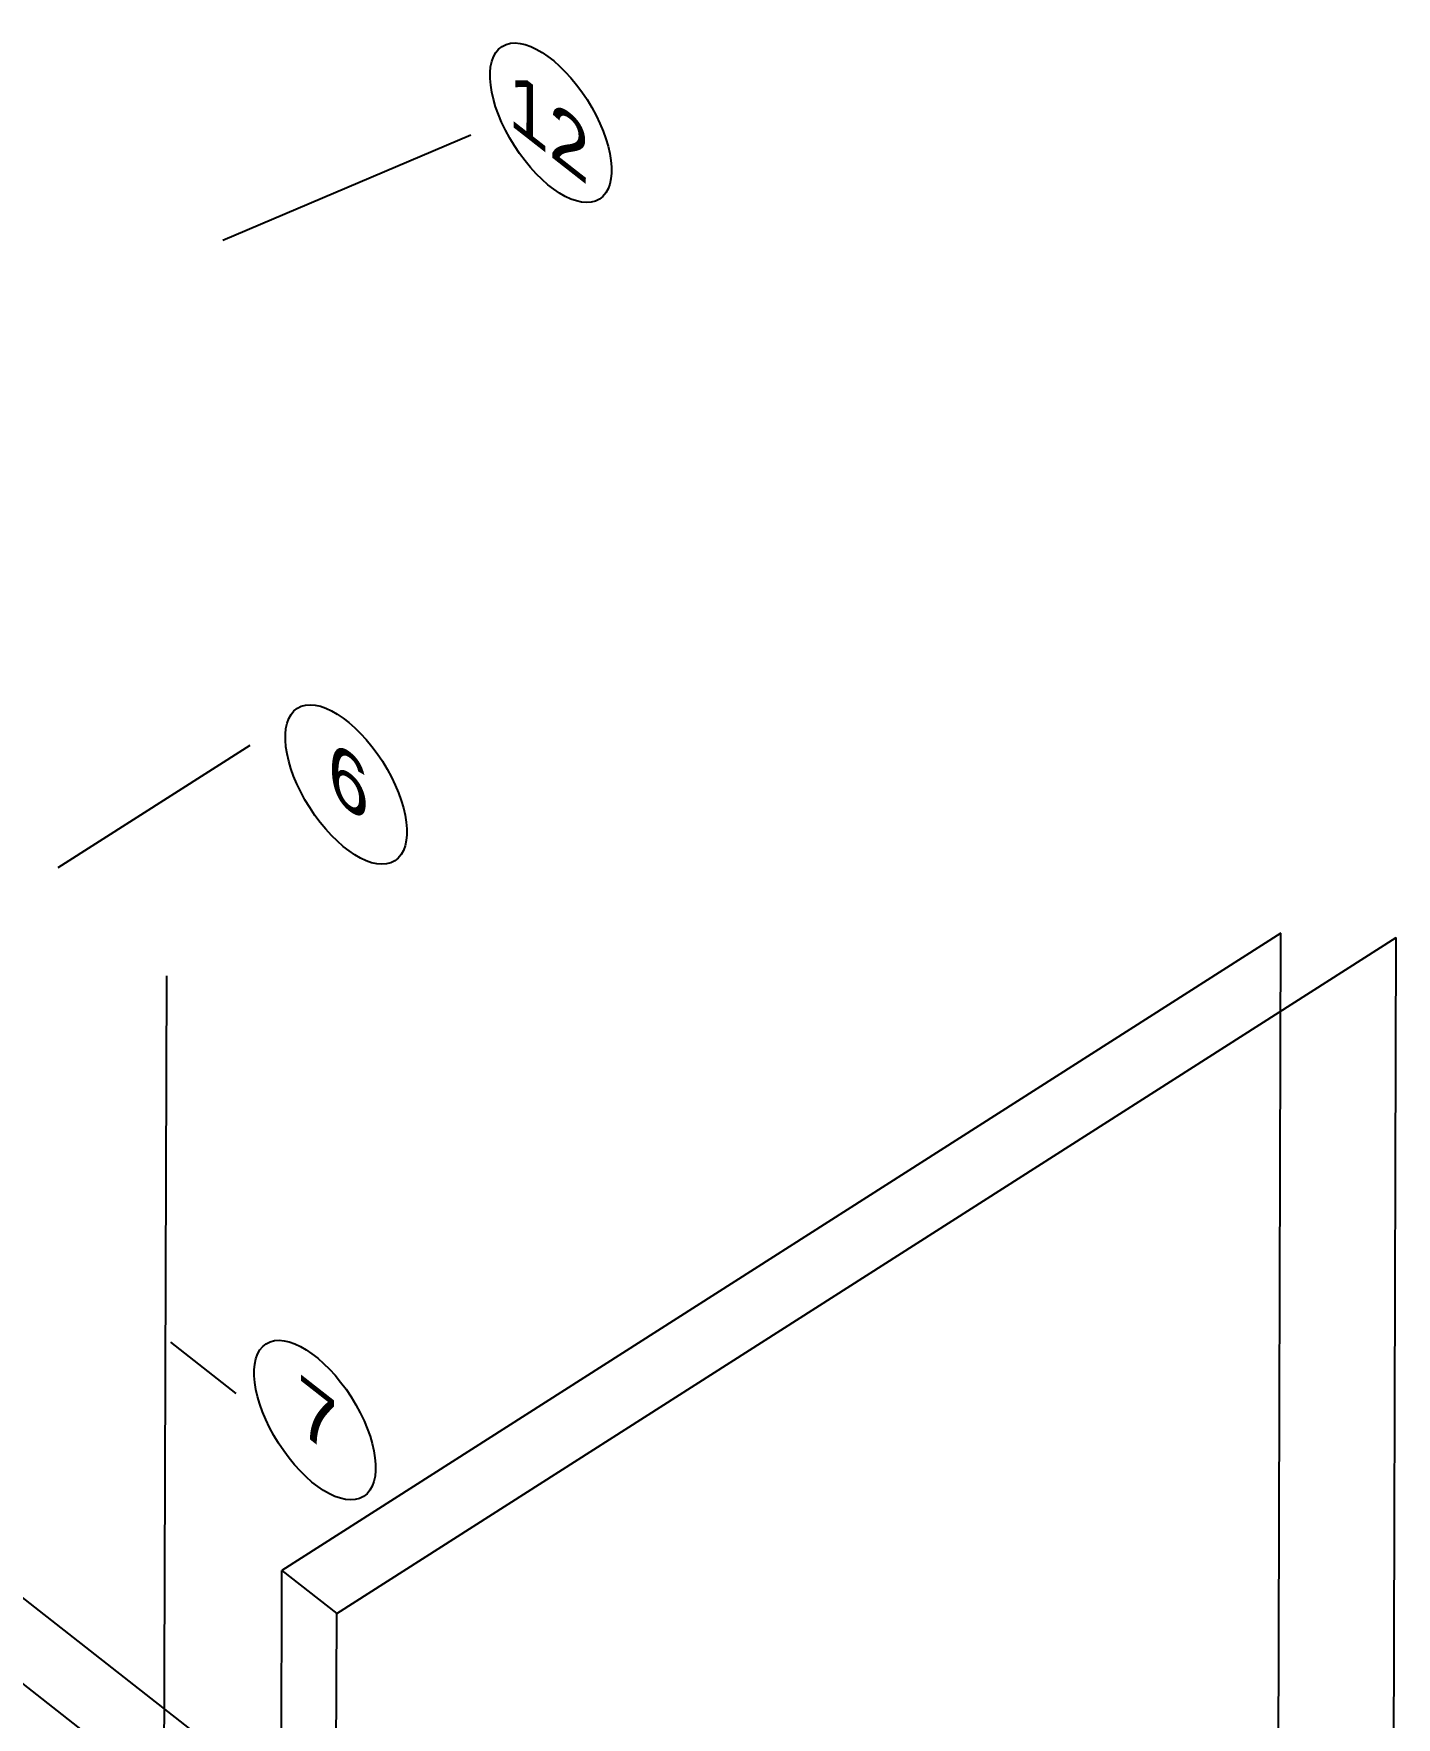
# Model space of a CAD drawing. Extents: x 268 to 383, y 668 to 793.
# Drawn here: x 280.22 to 283.558, y 678.019 to 682.144 of the extents above; entities that cross this region are included whole.
import ezdxf

# ---------------------------------------------------------------- set-up
doc = ezdxf.new("R2010")
doc.units = 0
doc.header["$LTSCALE"] = 0.5
doc.header["$MEASUREMENT"] = 0
doc.layers.get('0').update_dxf_attribs({"linetype": 'CONTINUOUS'})
for name, color, linetype in [('P02', 1, 'CONTINUOUS'), ('P03', 5, 'CONTINUOUS'), ('P04', 7, 'CONTINUOUS')]:
    doc.layers.add(name, color=color, linetype=linetype)

# ---------------------------------------------------------------- blocks, each defined once
blk = doc.blocks.new('*U44')
at = {"color": 3}
for p, q in [((10.2007, 12.1103), (3.2067, 12.1103)), ((10.2007, 8.6103, 6), (10.2007, 12.1103, 6)), ((10.2007, 12.1103), (10.2007, 12.1103, 6)), ((3.4067, 11.9103), (10.0007, 11.9103)), ((10.0007, 11.9103), (10.0007, 11.9103, 6)), ((10.0007, 11.9103, 6), (10.0007, 8.6103, 6)), ((10.0007, 8.6103, 6), (10.2007, 8.6103, 6)), ((10.0007, 8.6103), (10.0007, 8.6103, 6)), ((10.2007, 8.6103), (10.2007, 8.6103, 6))]:
    blk.add_line(p, q, dxfattribs=at)
blk = doc.blocks.new('2')
at = {"layer": 'P03', "extrusion": (-0.741602, -0.473162, 0.475546)}
for points, elevation in [([(-29.145, 19.245), (-28.05, 32.948)], -43.715), ([(-7.07, 13.649), (-5.153, 15.068)], -29.006)]:
    blk.add_lwpolyline(points, dxfattribs=dict(at, elevation=elevation))
at = {"layer": 'P03', "extrusion": (0.002275, 0.707103, 0.707107), "elevation": 22.5}
blk.add_lwpolyline([(-20.318, -26.823), (-25.007, -31.083)], dxfattribs=at)
at = {"layer": 'P04', "color": 5, "extrusion": (0.670836, -0.525474, 0.523313), "elevation": 15.494}
blk.add_lwpolyline([(-2.901, -34.733), (39.547, 28.385)], dxfattribs=at)
at = {"layer": 'P04', "color": 5, "extrusion": (-0.741602, -0.473162, 0.475546)}
for centre in [(-27.247, 158.042, 21.855), (-16.278, 38.162, -28.232), (-3.561, 38.44, -17.827)]:
    blk.add_circle(centre, 2.219, dxfattribs=at)
at = {"layer": 'P04', "color": 3, "extrusion": (0.002275, 0.707103, 0.707107), "xscale": 10, "yscale": 10, "zscale": 10, "rotation": 132.2621201352395}
blk.add_blockref('*U44', (105.127, -3.589, -22.5), dxfattribs=at)
at = {"layer": 'P04', "color": 5, "extrusion": (-0.741602, -0.473162, 0.475546)}
for s, p in [('12', (-27.804, 156.176, 21.855)), ('6', (-16.327, 37.131, -28.232)), ('7', (-3.61, 37.41, -17.827))]:
    blk.add_text(s, height=2, rotation=36.5043, dxfattribs=at).set_placement(p)

msp = doc.modelspace()

# ---------------------------------------------------------------- block references
at = {"layer": 'P02', "xscale": 0.09999999999990905, "yscale": 0.1000000000000227, "zscale": 0.1}
msp.add_blockref('2', (278.2373, 676.6205), dxfattribs=at)

doc.saveas('drawing.dxf')
